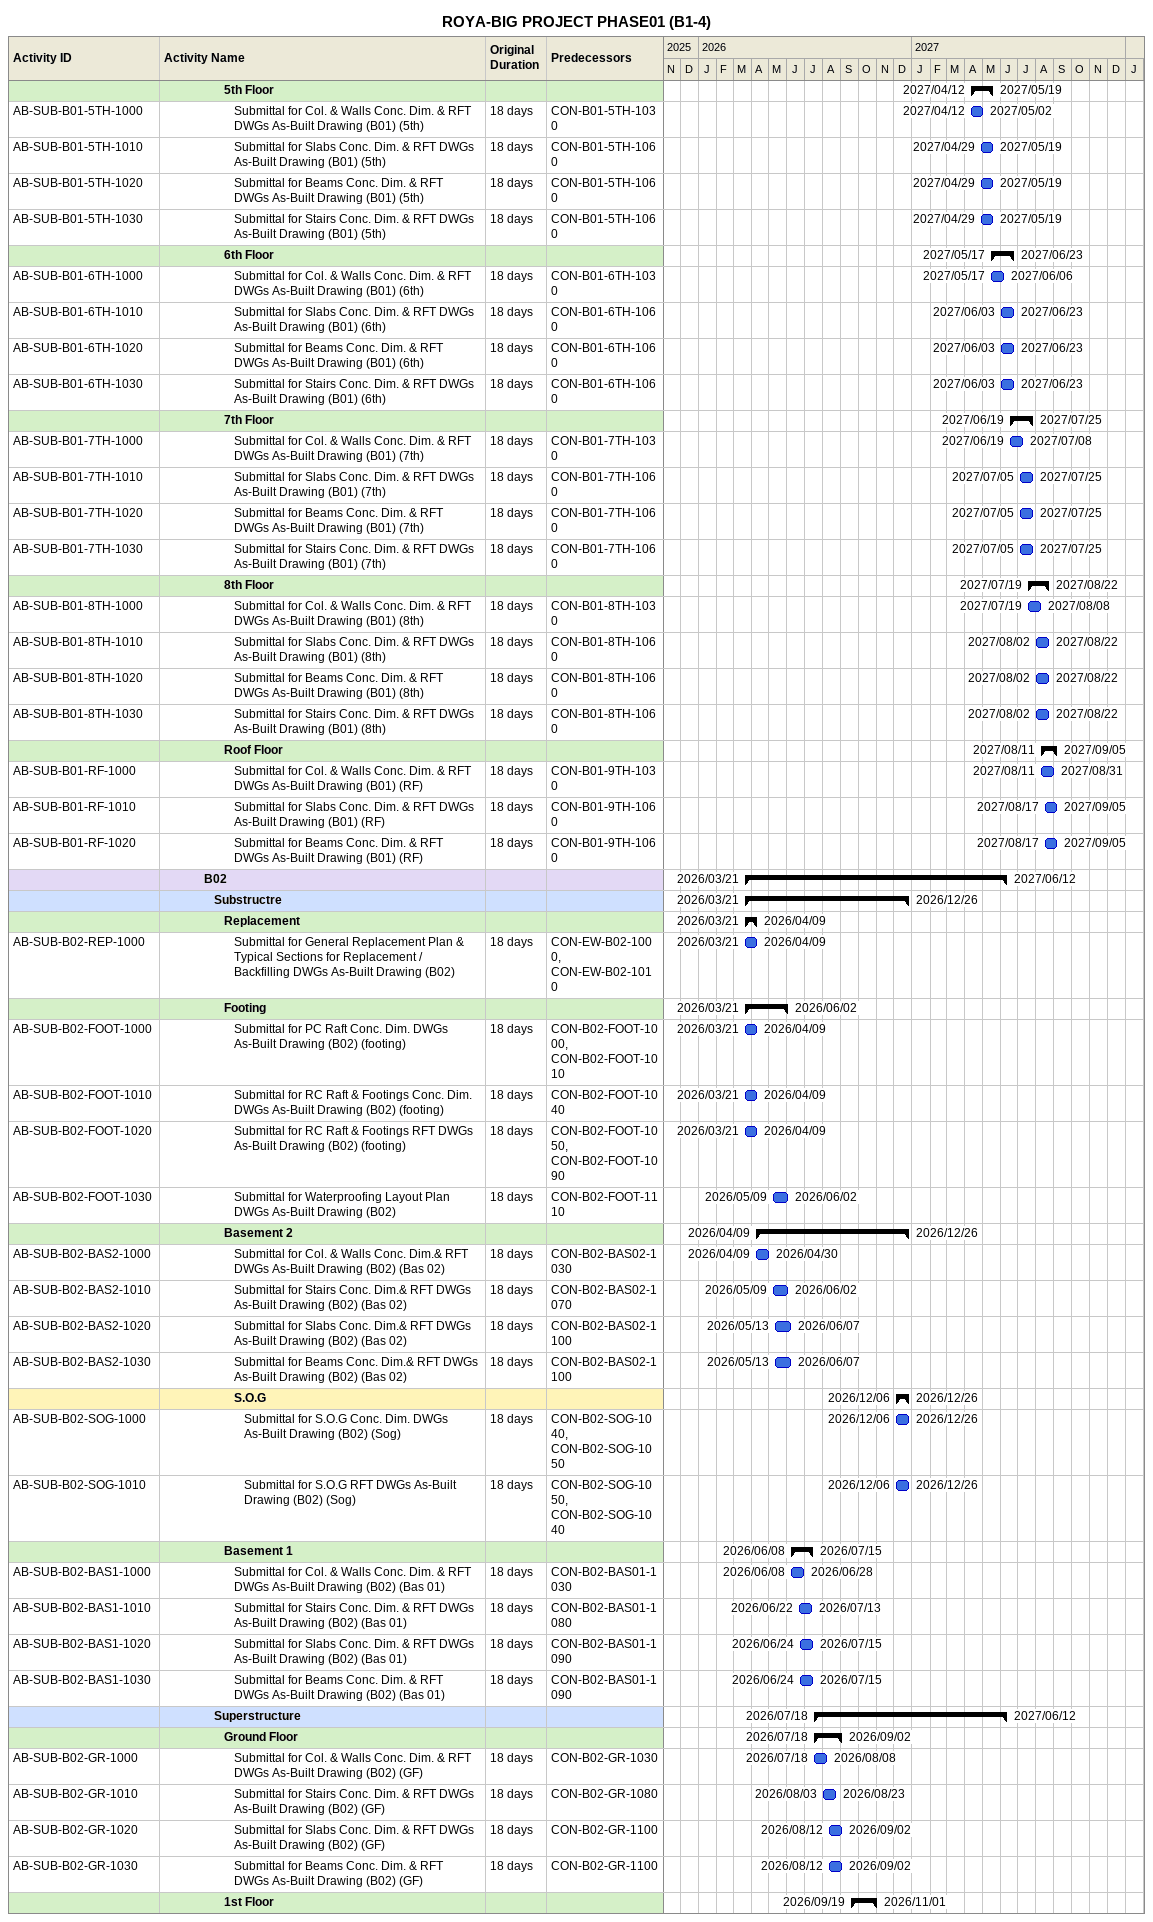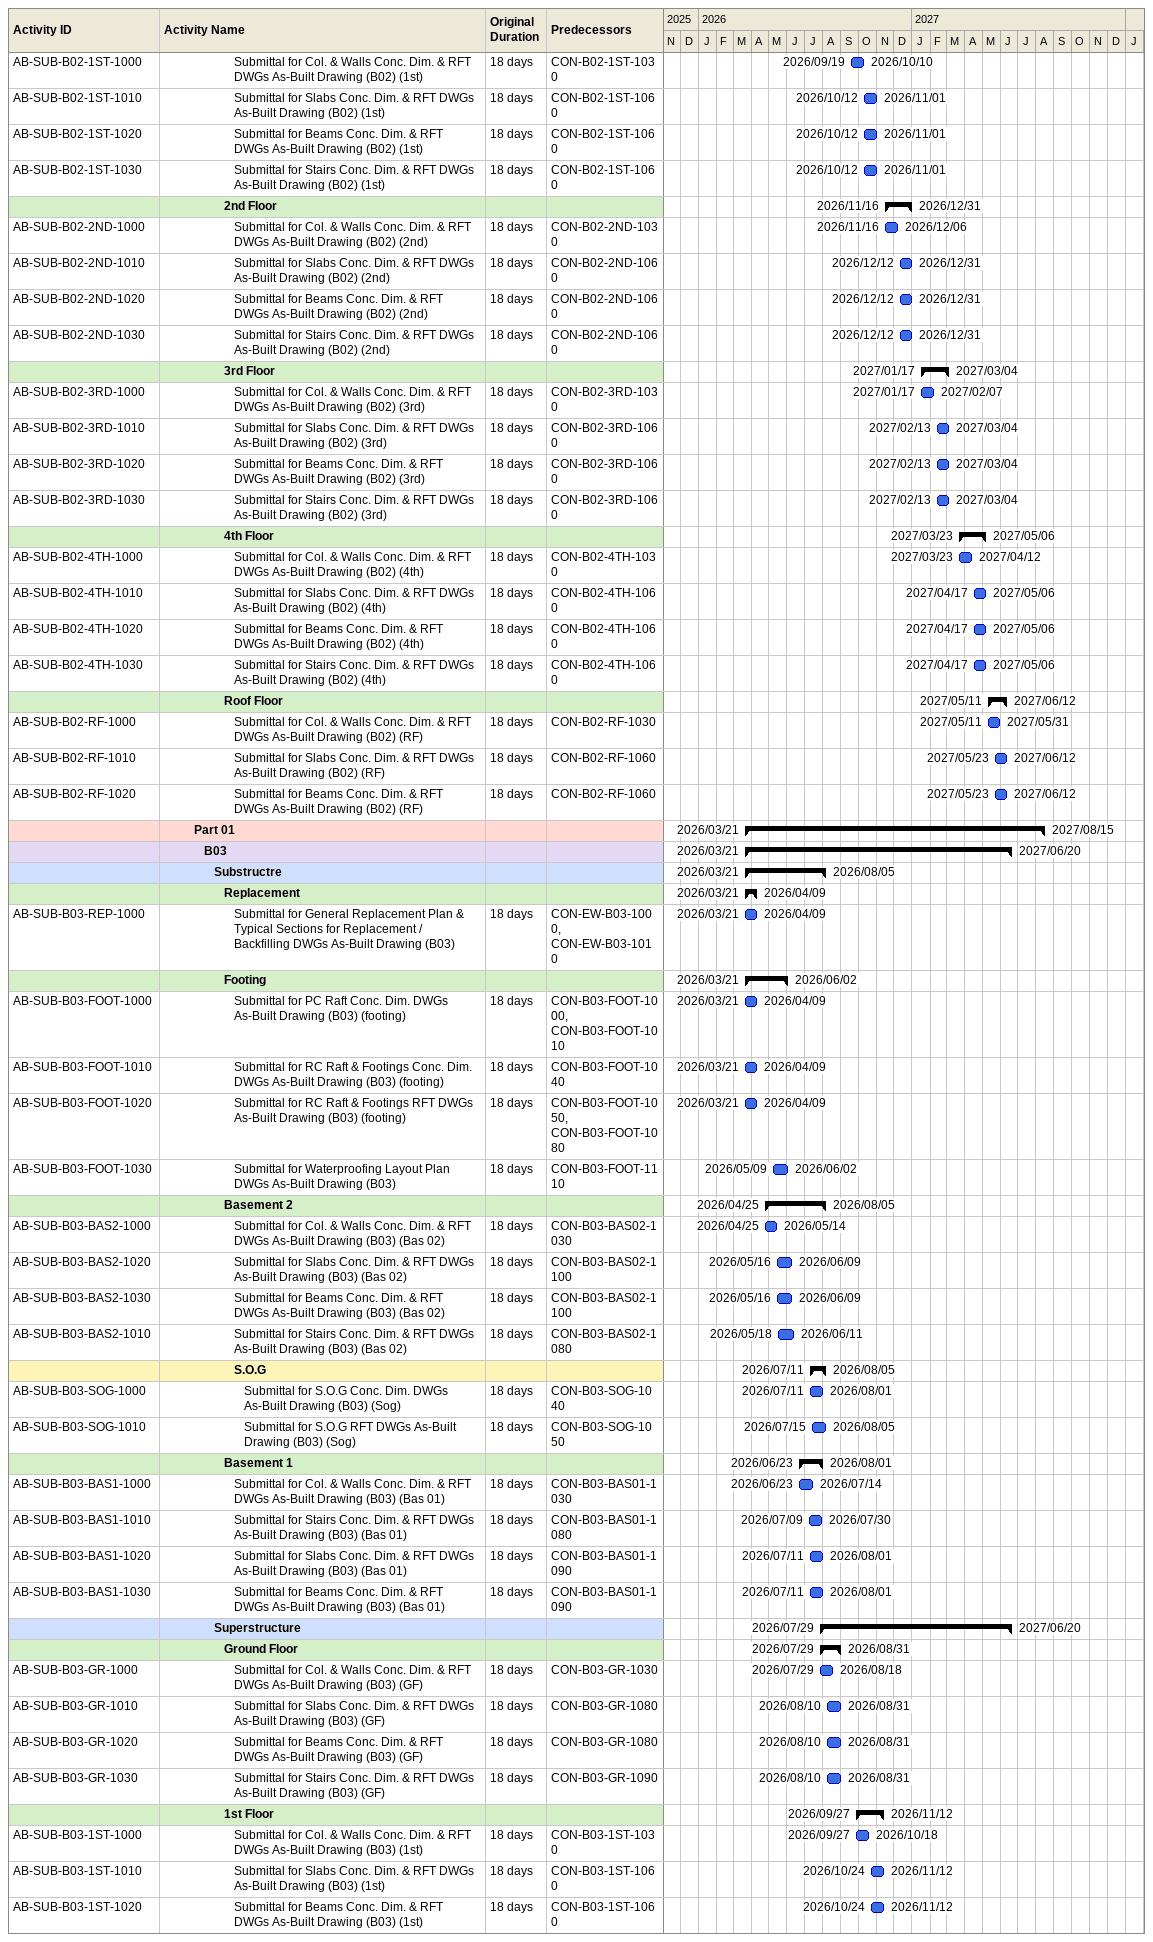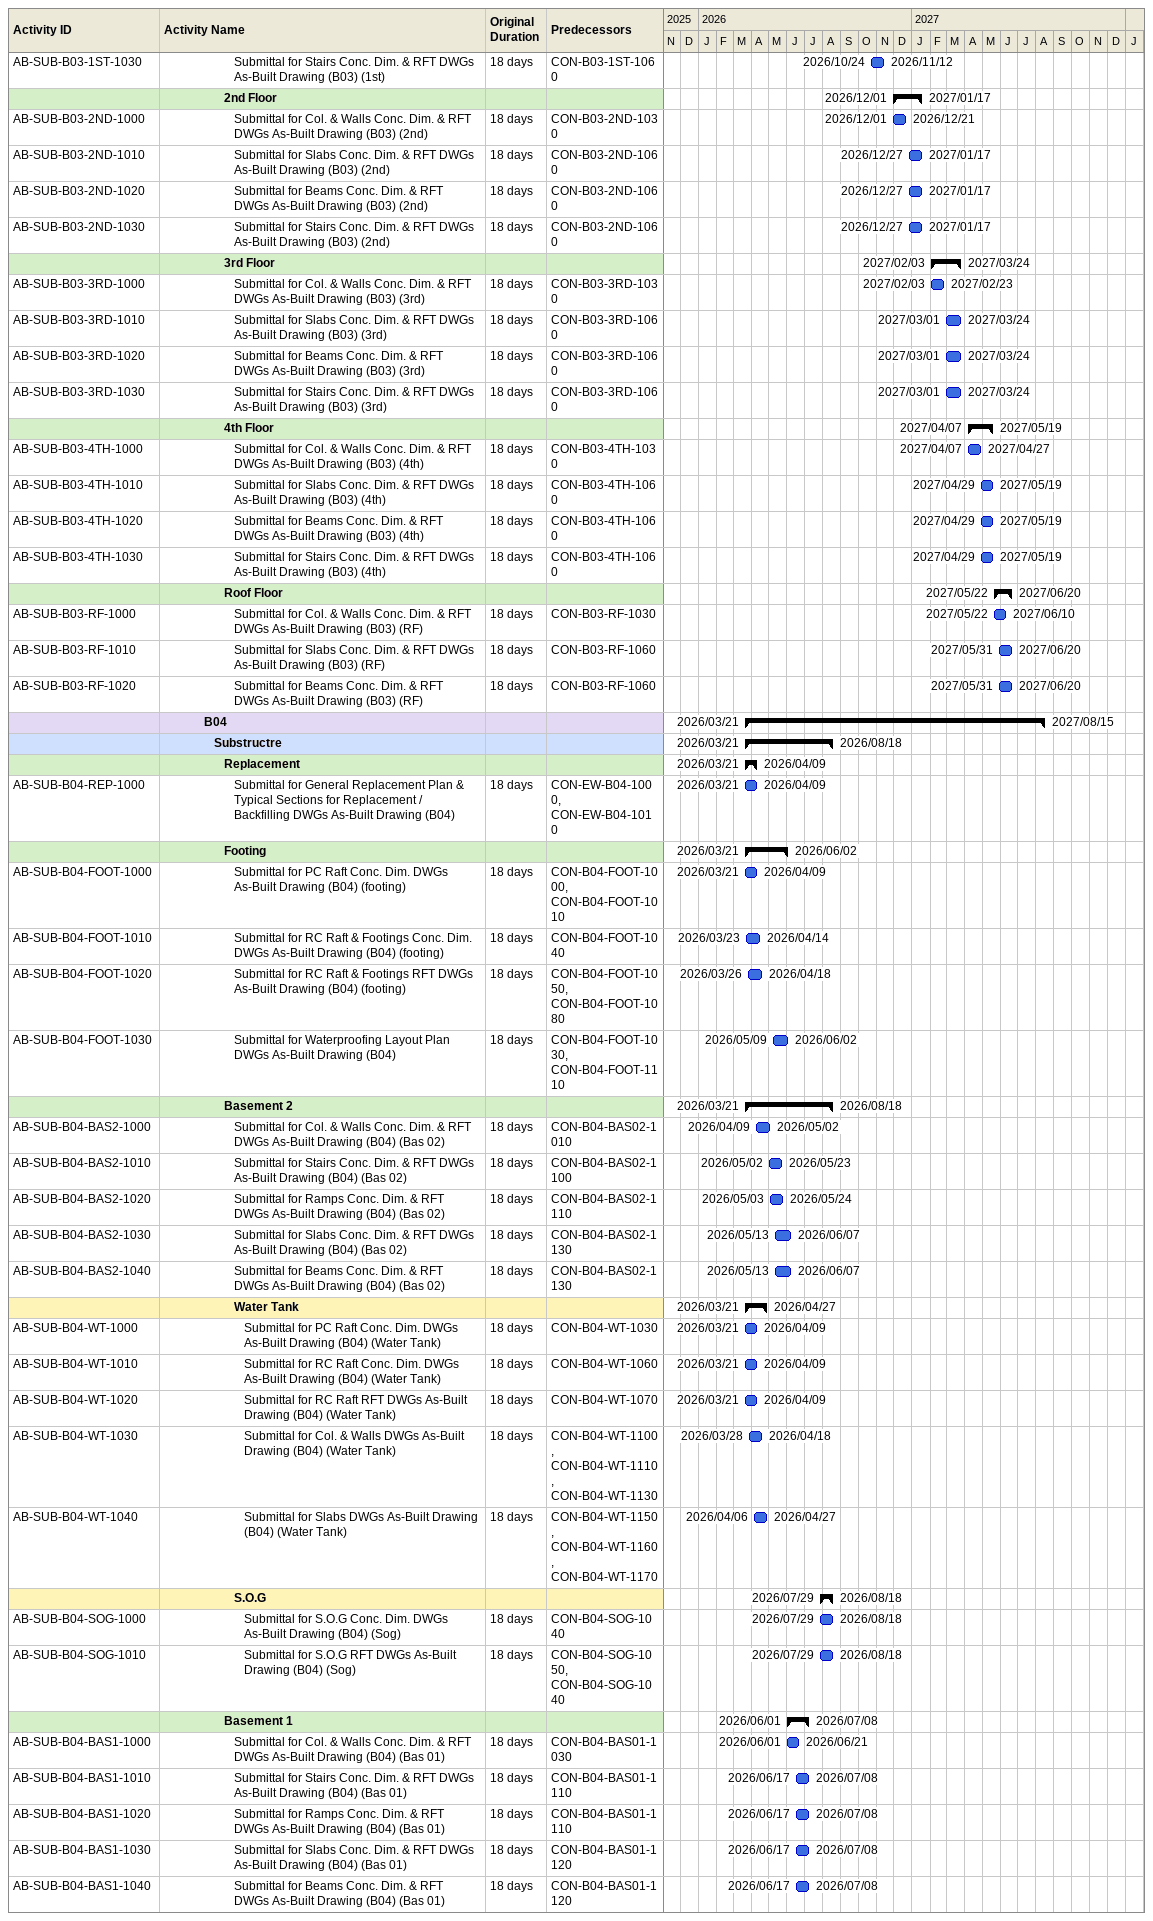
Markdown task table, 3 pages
ROYA-BIG PROJECT PHASE01 (B1-4)

| ID | Level | Task | Original duration | Start | Finish | Predecessors |
|---|---|---|---|---|---|---|
|  | 7 | **5th Floor** |  | 2027-04-12 | 2027-05-19 |  |
| AB-SUB-B01-5TH-1000 | 8 | Submittal for Col. & Walls Conc. Dim. & RFT DWGs As-Built Drawing (B01) (5th) | 18d | 2027-04-12 | 2027-05-02 | CON-B01-5TH-1030 |
| AB-SUB-B01-5TH-1010 | 8 | Submittal for Slabs Conc. Dim. & RFT DWGs As-Built Drawing (B01) (5th) | 18d | 2027-04-29 | 2027-05-19 | CON-B01-5TH-1060 |
| AB-SUB-B01-5TH-1020 | 8 | Submittal for Beams Conc. Dim. & RFT DWGs As-Built Drawing (B01) (5th) | 18d | 2027-04-29 | 2027-05-19 | CON-B01-5TH-1060 |
| AB-SUB-B01-5TH-1030 | 8 | Submittal for Stairs Conc. Dim. & RFT DWGs As-Built Drawing (B01) (5th) | 18d | 2027-04-29 | 2027-05-19 | CON-B01-5TH-1060 |
|  | 7 | **6th Floor** |  | 2027-05-17 | 2027-06-23 |  |
| AB-SUB-B01-6TH-1000 | 8 | Submittal for Col. & Walls Conc. Dim. & RFT DWGs As-Built Drawing (B01) (6th) | 18d | 2027-05-17 | 2027-06-06 | CON-B01-6TH-1030 |
| AB-SUB-B01-6TH-1010 | 8 | Submittal for Slabs Conc. Dim. & RFT DWGs As-Built Drawing (B01) (6th) | 18d | 2027-06-03 | 2027-06-23 | CON-B01-6TH-1060 |
| AB-SUB-B01-6TH-1020 | 8 | Submittal for Beams Conc. Dim. & RFT DWGs As-Built Drawing (B01) (6th) | 18d | 2027-06-03 | 2027-06-23 | CON-B01-6TH-1060 |
| AB-SUB-B01-6TH-1030 | 8 | Submittal for Stairs Conc. Dim. & RFT DWGs As-Built Drawing (B01) (6th) | 18d | 2027-06-03 | 2027-06-23 | CON-B01-6TH-1060 |
|  | 7 | **7th Floor** |  | 2027-06-19 | 2027-07-25 |  |
| AB-SUB-B01-7TH-1000 | 8 | Submittal for Col. & Walls Conc. Dim. & RFT DWGs As-Built Drawing (B01) (7th) | 18d | 2027-06-19 | 2027-07-08 | CON-B01-7TH-1030 |
| AB-SUB-B01-7TH-1010 | 8 | Submittal for Slabs Conc. Dim. & RFT DWGs As-Built Drawing (B01) (7th) | 18d | 2027-07-05 | 2027-07-25 | CON-B01-7TH-1060 |
| AB-SUB-B01-7TH-1020 | 8 | Submittal for Beams Conc. Dim. & RFT DWGs As-Built Drawing (B01) (7th) | 18d | 2027-07-05 | 2027-07-25 | CON-B01-7TH-1060 |
| AB-SUB-B01-7TH-1030 | 8 | Submittal for Stairs Conc. Dim. & RFT DWGs As-Built Drawing (B01) (7th) | 18d | 2027-07-05 | 2027-07-25 | CON-B01-7TH-1060 |
|  | 7 | **8th Floor** |  | 2027-07-19 | 2027-08-22 |  |
| AB-SUB-B01-8TH-1000 | 8 | Submittal for Col. & Walls Conc. Dim. & RFT DWGs As-Built Drawing (B01) (8th) | 18d | 2027-07-19 | 2027-08-08 | CON-B01-8TH-1030 |
| AB-SUB-B01-8TH-1010 | 8 | Submittal for Slabs Conc. Dim. & RFT DWGs As-Built Drawing (B01) (8th) | 18d | 2027-08-02 | 2027-08-22 | CON-B01-8TH-1060 |
| AB-SUB-B01-8TH-1020 | 8 | Submittal for Beams Conc. Dim. & RFT DWGs As-Built Drawing (B01) (8th) | 18d | 2027-08-02 | 2027-08-22 | CON-B01-8TH-1060 |
| AB-SUB-B01-8TH-1030 | 8 | Submittal for Stairs Conc. Dim. & RFT DWGs As-Built Drawing (B01) (8th) | 18d | 2027-08-02 | 2027-08-22 | CON-B01-8TH-1060 |
|  | 7 | **Roof Floor** |  | 2027-08-11 | 2027-09-05 |  |
| AB-SUB-B01-RF-1000 | 8 | Submittal for Col. & Walls Conc. Dim. & RFT DWGs As-Built Drawing (B01) (RF) | 18d | 2027-08-11 | 2027-08-31 | CON-B01-9TH-1030 |
| AB-SUB-B01-RF-1010 | 8 | Submittal for Slabs Conc. Dim. & RFT DWGs As-Built Drawing (B01) (RF) | 18d | 2027-08-17 | 2027-09-05 | CON-B01-9TH-1060 |
| AB-SUB-B01-RF-1020 | 8 | Submittal for Beams Conc. Dim. & RFT DWGs As-Built Drawing (B01) (RF) | 18d | 2027-08-17 | 2027-09-05 | CON-B01-9TH-1060 |
|  | 5 | **B02** |  | 2026-03-21 | 2027-06-12 |  |
|  | 6 | **Substructre** |  | 2026-03-21 | 2026-12-26 |  |
|  | 7 | **Replacement** |  | 2026-03-21 | 2026-04-09 |  |
| AB-SUB-B02-REP-1000 | 8 | Submittal for General Replacement Plan & Typical Sections for Replacement / Backfilling DWGs As-Built Drawing (B02) | 18d | 2026-03-21 | 2026-04-09 | CON-EW-B02-1000, CON-EW-B02-1010 |
|  | 7 | **Footing** |  | 2026-03-21 | 2026-06-02 |  |
| AB-SUB-B02-FOOT-1000 | 8 | Submittal for PC Raft Conc. Dim. DWGs As-Built Drawing (B02) (footing) | 18d | 2026-03-21 | 2026-04-09 | CON-B02-FOOT-1000, CON-B02-FOOT-1010 |
| AB-SUB-B02-FOOT-1010 | 8 | Submittal for RC Raft & Footings Conc. Dim. DWGs As-Built Drawing (B02) (footing) | 18d | 2026-03-21 | 2026-04-09 | CON-B02-FOOT-1040 |
| AB-SUB-B02-FOOT-1020 | 8 | Submittal for RC Raft & Footings RFT DWGs As-Built Drawing (B02) (footing) | 18d | 2026-03-21 | 2026-04-09 | CON-B02-FOOT-1050, CON-B02-FOOT-1090 |
| AB-SUB-B02-FOOT-1030 | 8 | Submittal for Waterproofing Layout Plan DWGs As-Built Drawing (B02) | 18d | 2026-05-09 | 2026-06-02 | CON-B02-FOOT-1110 |
|  | 7 | **Basement 2** |  | 2026-04-09 | 2026-12-26 |  |
| AB-SUB-B02-BAS2-1000 | 8 | Submittal for Col. & Walls Conc. Dim.& RFT DWGs As-Built Drawing (B02) (Bas 02) | 18d | 2026-04-09 | 2026-04-30 | CON-B02-BAS02-1030 |
| AB-SUB-B02-BAS2-1010 | 8 | Submittal for Stairs Conc. Dim.& RFT DWGs As-Built Drawing (B02) (Bas 02) | 18d | 2026-05-09 | 2026-06-02 | CON-B02-BAS02-1070 |
| AB-SUB-B02-BAS2-1020 | 8 | Submittal for Slabs Conc. Dim.& RFT DWGs As-Built Drawing (B02) (Bas 02) | 18d | 2026-05-13 | 2026-06-07 | CON-B02-BAS02-1100 |
| AB-SUB-B02-BAS2-1030 | 8 | Submittal for Beams Conc. Dim.& RFT DWGs As-Built Drawing (B02) (Bas 02) | 18d | 2026-05-13 | 2026-06-07 | CON-B02-BAS02-1100 |
|  | 8 | **S.O.G** |  | 2026-12-06 | 2026-12-26 |  |
| AB-SUB-B02-SOG-1000 | 9 | Submittal for S.O.G Conc. Dim. DWGs As-Built Drawing (B02) (Sog) | 18d | 2026-12-06 | 2026-12-26 | CON-B02-SOG-1040, CON-B02-SOG-1050 |
| AB-SUB-B02-SOG-1010 | 9 | Submittal for S.O.G RFT DWGs As-Built Drawing (B02) (Sog) | 18d | 2026-12-06 | 2026-12-26 | CON-B02-SOG-1050, CON-B02-SOG-1040 |
|  | 7 | **Basement 1** |  | 2026-06-08 | 2026-07-15 |  |
| AB-SUB-B02-BAS1-1000 | 8 | Submittal for Col. & Walls Conc. Dim. & RFT DWGs As-Built Drawing (B02) (Bas 01) | 18d | 2026-06-08 | 2026-06-28 | CON-B02-BAS01-1030 |
| AB-SUB-B02-BAS1-1010 | 8 | Submittal for Stairs Conc. Dim. & RFT DWGs As-Built Drawing (B02) (Bas 01) | 18d | 2026-06-22 | 2026-07-13 | CON-B02-BAS01-1080 |
| AB-SUB-B02-BAS1-1020 | 8 | Submittal for Slabs Conc. Dim. & RFT DWGs As-Built Drawing (B02) (Bas 01) | 18d | 2026-06-24 | 2026-07-15 | CON-B02-BAS01-1090 |
| AB-SUB-B02-BAS1-1030 | 8 | Submittal for Beams Conc. Dim. & RFT DWGs As-Built Drawing (B02) (Bas 01) | 18d | 2026-06-24 | 2026-07-15 | CON-B02-BAS01-1090 |
|  | 6 | **Superstructure** |  | 2026-07-18 | 2027-06-12 |  |
|  | 7 | **Ground Floor** |  | 2026-07-18 | 2026-09-02 |  |
| AB-SUB-B02-GR-1000 | 8 | Submittal for Col. & Walls Conc. Dim. & RFT DWGs As-Built Drawing (B02) (GF) | 18d | 2026-07-18 | 2026-08-08 | CON-B02-GR-1030 |
| AB-SUB-B02-GR-1010 | 8 | Submittal for Stairs Conc. Dim. & RFT DWGs As-Built Drawing (B02) (GF) | 18d | 2026-08-03 | 2026-08-23 | CON-B02-GR-1080 |
| AB-SUB-B02-GR-1020 | 8 | Submittal for Slabs Conc. Dim. & RFT DWGs As-Built Drawing (B02) (GF) | 18d | 2026-08-12 | 2026-09-02 | CON-B02-GR-1100 |
| AB-SUB-B02-GR-1030 | 8 | Submittal for Beams Conc. Dim. & RFT DWGs As-Built Drawing (B02) (GF) | 18d | 2026-08-12 | 2026-09-02 | CON-B02-GR-1100 |
|  | 7 | **1st Floor** |  | 2026-09-19 | 2026-11-01 |  |
| AB-SUB-B02-1ST-1000 | 8 | Submittal for Col. & Walls Conc. Dim. & RFT DWGs As-Built Drawing (B02) (1st) | 18d | 2026-09-19 | 2026-10-10 | CON-B02-1ST-1030 |
| AB-SUB-B02-1ST-1010 | 8 | Submittal for Slabs Conc. Dim. & RFT DWGs As-Built Drawing (B02) (1st) | 18d | 2026-10-12 | 2026-11-01 | CON-B02-1ST-1060 |
| AB-SUB-B02-1ST-1020 | 8 | Submittal for Beams Conc. Dim. & RFT DWGs As-Built Drawing (B02) (1st) | 18d | 2026-10-12 | 2026-11-01 | CON-B02-1ST-1060 |
| AB-SUB-B02-1ST-1030 | 8 | Submittal for Stairs Conc. Dim. & RFT DWGs As-Built Drawing (B02) (1st) | 18d | 2026-10-12 | 2026-11-01 | CON-B02-1ST-1060 |
|  | 7 | **2nd Floor** |  | 2026-11-16 | 2026-12-31 |  |
| AB-SUB-B02-2ND-1000 | 8 | Submittal for Col. & Walls Conc. Dim. & RFT DWGs As-Built Drawing (B02) (2nd) | 18d | 2026-11-16 | 2026-12-06 | CON-B02-2ND-1030 |
| AB-SUB-B02-2ND-1010 | 8 | Submittal for Slabs Conc. Dim. & RFT DWGs As-Built Drawing (B02) (2nd) | 18d | 2026-12-12 | 2026-12-31 | CON-B02-2ND-1060 |
| AB-SUB-B02-2ND-1020 | 8 | Submittal for Beams Conc. Dim. & RFT DWGs As-Built Drawing (B02) (2nd) | 18d | 2026-12-12 | 2026-12-31 | CON-B02-2ND-1060 |
| AB-SUB-B02-2ND-1030 | 8 | Submittal for Stairs Conc. Dim. & RFT DWGs As-Built Drawing (B02) (2nd) | 18d | 2026-12-12 | 2026-12-31 | CON-B02-2ND-1060 |
|  | 7 | **3rd Floor** |  | 2027-01-17 | 2027-03-04 |  |
| AB-SUB-B02-3RD-1000 | 8 | Submittal for Col. & Walls Conc. Dim. & RFT DWGs As-Built Drawing (B02) (3rd) | 18d | 2027-01-17 | 2027-02-07 | CON-B02-3RD-1030 |
| AB-SUB-B02-3RD-1010 | 8 | Submittal for Slabs Conc. Dim. & RFT DWGs As-Built Drawing (B02) (3rd) | 18d | 2027-02-13 | 2027-03-04 | CON-B02-3RD-1060 |
| AB-SUB-B02-3RD-1020 | 8 | Submittal for Beams Conc. Dim. & RFT DWGs As-Built Drawing (B02) (3rd) | 18d | 2027-02-13 | 2027-03-04 | CON-B02-3RD-1060 |
| AB-SUB-B02-3RD-1030 | 8 | Submittal for Stairs Conc. Dim. & RFT DWGs As-Built Drawing (B02) (3rd) | 18d | 2027-02-13 | 2027-03-04 | CON-B02-3RD-1060 |
|  | 7 | **4th Floor** |  | 2027-03-23 | 2027-05-06 |  |
| AB-SUB-B02-4TH-1000 | 8 | Submittal for Col. & Walls Conc. Dim. & RFT DWGs As-Built Drawing (B02) (4th) | 18d | 2027-03-23 | 2027-04-12 | CON-B02-4TH-1030 |
| AB-SUB-B02-4TH-1010 | 8 | Submittal for Slabs Conc. Dim. & RFT DWGs As-Built Drawing (B02) (4th) | 18d | 2027-04-17 | 2027-05-06 | CON-B02-4TH-1060 |
| AB-SUB-B02-4TH-1020 | 8 | Submittal for Beams Conc. Dim. & RFT DWGs As-Built Drawing (B02) (4th) | 18d | 2027-04-17 | 2027-05-06 | CON-B02-4TH-1060 |
| AB-SUB-B02-4TH-1030 | 8 | Submittal for Stairs Conc. Dim. & RFT DWGs As-Built Drawing (B02) (4th) | 18d | 2027-04-17 | 2027-05-06 | CON-B02-4TH-1060 |
|  | 7 | **Roof Floor** |  | 2027-05-11 | 2027-06-12 |  |
| AB-SUB-B02-RF-1000 | 8 | Submittal for Col. & Walls Conc. Dim. & RFT DWGs As-Built Drawing (B02) (RF) | 18d | 2027-05-11 | 2027-05-31 | CON-B02-RF-1030 |
| AB-SUB-B02-RF-1010 | 8 | Submittal for Slabs Conc. Dim. & RFT DWGs As-Built Drawing (B02) (RF) | 18d | 2027-05-23 | 2027-06-12 | CON-B02-RF-1060 |
| AB-SUB-B02-RF-1020 | 8 | Submittal for Beams Conc. Dim. & RFT DWGs As-Built Drawing (B02) (RF) | 18d | 2027-05-23 | 2027-06-12 | CON-B02-RF-1060 |
|  | 4 | **Part 01** |  | 2026-03-21 | 2027-08-15 |  |
|  | 5 | **B03** |  | 2026-03-21 | 2027-06-20 |  |
|  | 6 | **Substructre** |  | 2026-03-21 | 2026-08-05 |  |
|  | 7 | **Replacement** |  | 2026-03-21 | 2026-04-09 |  |
| AB-SUB-B03-REP-1000 | 8 | Submittal for General Replacement Plan & Typical Sections for Replacement / Backfilling DWGs As-Built Drawing (B03) | 18d | 2026-03-21 | 2026-04-09 | CON-EW-B03-1000, CON-EW-B03-1010 |
|  | 7 | **Footing** |  | 2026-03-21 | 2026-06-02 |  |
| AB-SUB-B03-FOOT-1000 | 8 | Submittal for PC Raft Conc. Dim. DWGs As-Built Drawing (B03) (footing) | 18d | 2026-03-21 | 2026-04-09 | CON-B03-FOOT-1000, CON-B03-FOOT-1010 |
| AB-SUB-B03-FOOT-1010 | 8 | Submittal for RC Raft & Footings Conc. Dim. DWGs As-Built Drawing (B03) (footing) | 18d | 2026-03-21 | 2026-04-09 | CON-B03-FOOT-1040 |
| AB-SUB-B03-FOOT-1020 | 8 | Submittal for RC Raft & Footings RFT DWGs As-Built Drawing (B03) (footing) | 18d | 2026-03-21 | 2026-04-09 | CON-B03-FOOT-1050, CON-B03-FOOT-1080 |
| AB-SUB-B03-FOOT-1030 | 8 | Submittal for Waterproofing Layout Plan DWGs As-Built Drawing (B03) | 18d | 2026-05-09 | 2026-06-02 | CON-B03-FOOT-1110 |
|  | 7 | **Basement 2** |  | 2026-04-25 | 2026-08-05 |  |
| AB-SUB-B03-BAS2-1000 | 8 | Submittal for Col. & Walls Conc. Dim. & RFT DWGs As-Built Drawing (B03) (Bas 02) | 18d | 2026-04-25 | 2026-05-14 | CON-B03-BAS02-1030 |
| AB-SUB-B03-BAS2-1020 | 8 | Submittal for Slabs Conc. Dim. & RFT DWGs As-Built Drawing (B03) (Bas 02) | 18d | 2026-05-16 | 2026-06-09 | CON-B03-BAS02-1100 |
| AB-SUB-B03-BAS2-1030 | 8 | Submittal for Beams Conc. Dim. & RFT DWGs As-Built Drawing (B03) (Bas 02) | 18d | 2026-05-16 | 2026-06-09 | CON-B03-BAS02-1100 |
| AB-SUB-B03-BAS2-1010 | 8 | Submittal for Stairs Conc. Dim. & RFT DWGs As-Built Drawing (B03) (Bas 02) | 18d | 2026-05-18 | 2026-06-11 | CON-B03-BAS02-1080 |
|  | 8 | **S.O.G** |  | 2026-07-11 | 2026-08-05 |  |
| AB-SUB-B03-SOG-1000 | 9 | Submittal for S.O.G Conc. Dim. DWGs As-Built Drawing (B03) (Sog) | 18d | 2026-07-11 | 2026-08-01 | CON-B03-SOG-1040 |
| AB-SUB-B03-SOG-1010 | 9 | Submittal for S.O.G RFT DWGs As-Built Drawing (B03) (Sog) | 18d | 2026-07-15 | 2026-08-05 | CON-B03-SOG-1050 |
|  | 7 | **Basement 1** |  | 2026-06-23 | 2026-08-01 |  |
| AB-SUB-B03-BAS1-1000 | 8 | Submittal for Col. & Walls Conc. Dim. & RFT DWGs As-Built Drawing (B03) (Bas 01) | 18d | 2026-06-23 | 2026-07-14 | CON-B03-BAS01-1030 |
| AB-SUB-B03-BAS1-1010 | 8 | Submittal for Stairs Conc. Dim. & RFT DWGs As-Built Drawing (B03) (Bas 01) | 18d | 2026-07-09 | 2026-07-30 | CON-B03-BAS01-1080 |
| AB-SUB-B03-BAS1-1020 | 8 | Submittal for Slabs Conc. Dim. & RFT DWGs As-Built Drawing (B03) (Bas 01) | 18d | 2026-07-11 | 2026-08-01 | CON-B03-BAS01-1090 |
| AB-SUB-B03-BAS1-1030 | 8 | Submittal for Beams Conc. Dim. & RFT DWGs As-Built Drawing (B03) (Bas 01) | 18d | 2026-07-11 | 2026-08-01 | CON-B03-BAS01-1090 |
|  | 6 | **Superstructure** |  | 2026-07-29 | 2027-06-20 |  |
|  | 7 | **Ground Floor** |  | 2026-07-29 | 2026-08-31 |  |
| AB-SUB-B03-GR-1000 | 8 | Submittal for Col. & Walls Conc. Dim. & RFT DWGs As-Built Drawing (B03) (GF) | 18d | 2026-07-29 | 2026-08-18 | CON-B03-GR-1030 |
| AB-SUB-B03-GR-1010 | 8 | Submittal for Slabs Conc. Dim. & RFT DWGs As-Built Drawing (B03) (GF) | 18d | 2026-08-10 | 2026-08-31 | CON-B03-GR-1080 |
| AB-SUB-B03-GR-1020 | 8 | Submittal for Beams Conc. Dim. & RFT DWGs As-Built Drawing (B03) (GF) | 18d | 2026-08-10 | 2026-08-31 | CON-B03-GR-1080 |
| AB-SUB-B03-GR-1030 | 8 | Submittal for Stairs Conc. Dim. & RFT DWGs As-Built Drawing (B03) (GF) | 18d | 2026-08-10 | 2026-08-31 | CON-B03-GR-1090 |
|  | 7 | **1st Floor** |  | 2026-09-27 | 2026-11-12 |  |
| AB-SUB-B03-1ST-1000 | 8 | Submittal for Col. & Walls Conc. Dim. & RFT DWGs As-Built Drawing (B03) (1st) | 18d | 2026-09-27 | 2026-10-18 | CON-B03-1ST-1030 |
| AB-SUB-B03-1ST-1010 | 8 | Submittal for Slabs Conc. Dim. & RFT DWGs As-Built Drawing (B03) (1st) | 18d | 2026-10-24 | 2026-11-12 | CON-B03-1ST-1060 |
| AB-SUB-B03-1ST-1020 | 8 | Submittal for Beams Conc. Dim. & RFT DWGs As-Built Drawing (B03) (1st) | 18d | 2026-10-24 | 2026-11-12 | CON-B03-1ST-1060 |
| AB-SUB-B03-1ST-1030 | 8 | Submittal for Stairs Conc. Dim. & RFT DWGs As-Built Drawing (B03) (1st) | 18d | 2026-10-24 | 2026-11-12 | CON-B03-1ST-1060 |
|  | 7 | **2nd Floor** |  | 2026-12-01 | 2027-01-17 |  |
| AB-SUB-B03-2ND-1000 | 8 | Submittal for Col. & Walls Conc. Dim. & RFT DWGs As-Built Drawing (B03) (2nd) | 18d | 2026-12-01 | 2026-12-21 | CON-B03-2ND-1030 |
| AB-SUB-B03-2ND-1010 | 8 | Submittal for Slabs Conc. Dim. & RFT DWGs As-Built Drawing (B03) (2nd) | 18d | 2026-12-27 | 2027-01-17 | CON-B03-2ND-1060 |
| AB-SUB-B03-2ND-1020 | 8 | Submittal for Beams Conc. Dim. & RFT DWGs As-Built Drawing (B03) (2nd) | 18d | 2026-12-27 | 2027-01-17 | CON-B03-2ND-1060 |
| AB-SUB-B03-2ND-1030 | 8 | Submittal for Stairs Conc. Dim. & RFT DWGs As-Built Drawing (B03) (2nd) | 18d | 2026-12-27 | 2027-01-17 | CON-B03-2ND-1060 |
|  | 7 | **3rd Floor** |  | 2027-02-03 | 2027-03-24 |  |
| AB-SUB-B03-3RD-1000 | 8 | Submittal for Col. & Walls Conc. Dim. & RFT DWGs As-Built Drawing (B03) (3rd) | 18d | 2027-02-03 | 2027-02-23 | CON-B03-3RD-1030 |
| AB-SUB-B03-3RD-1010 | 8 | Submittal for Slabs Conc. Dim. & RFT DWGs As-Built Drawing (B03) (3rd) | 18d | 2027-03-01 | 2027-03-24 | CON-B03-3RD-1060 |
| AB-SUB-B03-3RD-1020 | 8 | Submittal for Beams Conc. Dim. & RFT DWGs As-Built Drawing (B03) (3rd) | 18d | 2027-03-01 | 2027-03-24 | CON-B03-3RD-1060 |
| AB-SUB-B03-3RD-1030 | 8 | Submittal for Stairs Conc. Dim. & RFT DWGs As-Built Drawing (B03) (3rd) | 18d | 2027-03-01 | 2027-03-24 | CON-B03-3RD-1060 |
|  | 7 | **4th Floor** |  | 2027-04-07 | 2027-05-19 |  |
| AB-SUB-B03-4TH-1000 | 8 | Submittal for Col. & Walls Conc. Dim. & RFT DWGs As-Built Drawing (B03) (4th) | 18d | 2027-04-07 | 2027-04-27 | CON-B03-4TH-1030 |
| AB-SUB-B03-4TH-1010 | 8 | Submittal for Slabs Conc. Dim. & RFT DWGs As-Built Drawing (B03) (4th) | 18d | 2027-04-29 | 2027-05-19 | CON-B03-4TH-1060 |
| AB-SUB-B03-4TH-1020 | 8 | Submittal for Beams Conc. Dim. & RFT DWGs As-Built Drawing (B03) (4th) | 18d | 2027-04-29 | 2027-05-19 | CON-B03-4TH-1060 |
| AB-SUB-B03-4TH-1030 | 8 | Submittal for Stairs Conc. Dim. & RFT DWGs As-Built Drawing (B03) (4th) | 18d | 2027-04-29 | 2027-05-19 | CON-B03-4TH-1060 |
|  | 7 | **Roof Floor** |  | 2027-05-22 | 2027-06-20 |  |
| AB-SUB-B03-RF-1000 | 8 | Submittal for Col. & Walls Conc. Dim. & RFT DWGs As-Built Drawing (B03) (RF) | 18d | 2027-05-22 | 2027-06-10 | CON-B03-RF-1030 |
| AB-SUB-B03-RF-1010 | 8 | Submittal for Slabs Conc. Dim. & RFT DWGs As-Built Drawing (B03) (RF) | 18d | 2027-05-31 | 2027-06-20 | CON-B03-RF-1060 |
| AB-SUB-B03-RF-1020 | 8 | Submittal for Beams Conc. Dim. & RFT DWGs As-Built Drawing (B03) (RF) | 18d | 2027-05-31 | 2027-06-20 | CON-B03-RF-1060 |
|  | 5 | **B04** |  | 2026-03-21 | 2027-08-15 |  |
|  | 6 | **Substructre** |  | 2026-03-21 | 2026-08-18 |  |
|  | 7 | **Replacement** |  | 2026-03-21 | 2026-04-09 |  |
| AB-SUB-B04-REP-1000 | 8 | Submittal for General Replacement Plan & Typical Sections for Replacement / Backfilling DWGs As-Built Drawing (B04) | 18d | 2026-03-21 | 2026-04-09 | CON-EW-B04-1000, CON-EW-B04-1010 |
|  | 7 | **Footing** |  | 2026-03-21 | 2026-06-02 |  |
| AB-SUB-B04-FOOT-1000 | 8 | Submittal for PC Raft Conc. Dim. DWGs As-Built Drawing (B04) (footing) | 18d | 2026-03-21 | 2026-04-09 | CON-B04-FOOT-1000, CON-B04-FOOT-1010 |
| AB-SUB-B04-FOOT-1010 | 8 | Submittal for RC Raft & Footings Conc. Dim. DWGs As-Built Drawing (B04) (footing) | 18d | 2026-03-23 | 2026-04-14 | CON-B04-FOOT-1040 |
| AB-SUB-B04-FOOT-1020 | 8 | Submittal for RC Raft & Footings RFT DWGs As-Built Drawing (B04) (footing) | 18d | 2026-03-26 | 2026-04-18 | CON-B04-FOOT-1050, CON-B04-FOOT-1080 |
| AB-SUB-B04-FOOT-1030 | 8 | Submittal for Waterproofing Layout Plan DWGs As-Built Drawing (B04) | 18d | 2026-05-09 | 2026-06-02 | CON-B04-FOOT-1030, CON-B04-FOOT-1110 |
|  | 7 | **Basement 2** |  | 2026-03-21 | 2026-08-18 |  |
| AB-SUB-B04-BAS2-1000 | 8 | Submittal for Col. & Walls Conc. Dim. & RFT DWGs As-Built Drawing (B04) (Bas 02) | 18d | 2026-04-09 | 2026-05-02 | CON-B04-BAS02-1010 |
| AB-SUB-B04-BAS2-1010 | 8 | Submittal for Stairs Conc. Dim. & RFT DWGs As-Built Drawing (B04) (Bas 02) | 18d | 2026-05-02 | 2026-05-23 | CON-B04-BAS02-1100 |
| AB-SUB-B04-BAS2-1020 | 8 | Submittal for Ramps Conc. Dim. & RFT DWGs As-Built Drawing (B04) (Bas 02) | 18d | 2026-05-03 | 2026-05-24 | CON-B04-BAS02-1110 |
| AB-SUB-B04-BAS2-1030 | 8 | Submittal for Slabs Conc. Dim. & RFT DWGs As-Built Drawing (B04) (Bas 02) | 18d | 2026-05-13 | 2026-06-07 | CON-B04-BAS02-1130 |
| AB-SUB-B04-BAS2-1040 | 8 | Submittal for Beams Conc. Dim. & RFT DWGs As-Built Drawing (B04) (Bas 02) | 18d | 2026-05-13 | 2026-06-07 | CON-B04-BAS02-1130 |
|  | 8 | **Water Tank** |  | 2026-03-21 | 2026-04-27 |  |
| AB-SUB-B04-WT-1000 | 9 | Submittal for PC Raft Conc. Dim. DWGs As-Built Drawing (B04) (Water Tank) | 18d | 2026-03-21 | 2026-04-09 | CON-B04-WT-1030 |
| AB-SUB-B04-WT-1010 | 9 | Submittal for RC Raft Conc. Dim. DWGs As-Built Drawing (B04) (Water Tank) | 18d | 2026-03-21 | 2026-04-09 | CON-B04-WT-1060 |
| AB-SUB-B04-WT-1020 | 9 | Submittal for RC Raft RFT DWGs As-Built Drawing (B04) (Water Tank) | 18d | 2026-03-21 | 2026-04-09 | CON-B04-WT-1070 |
| AB-SUB-B04-WT-1030 | 9 | Submittal for Col. & Walls DWGs As-Built Drawing (B04) (Water Tank) | 18d | 2026-03-28 | 2026-04-18 | CON-B04-WT-1100, CON-B04-WT-1110, CON-B04-WT-1130 |
| AB-SUB-B04-WT-1040 | 9 | Submittal for Slabs DWGs As-Built Drawing (B04) (Water Tank) | 18d | 2026-04-06 | 2026-04-27 | CON-B04-WT-1150, CON-B04-WT-1160, CON-B04-WT-1170 |
|  | 8 | **S.O.G** |  | 2026-07-29 | 2026-08-18 |  |
| AB-SUB-B04-SOG-1000 | 9 | Submittal for S.O.G Conc. Dim. DWGs As-Built Drawing (B04) (Sog) | 18d | 2026-07-29 | 2026-08-18 | CON-B04-SOG-1040 |
| AB-SUB-B04-SOG-1010 | 9 | Submittal for S.O.G RFT DWGs As-Built Drawing (B04) (Sog) | 18d | 2026-07-29 | 2026-08-18 | CON-B04-SOG-1050, CON-B04-SOG-1040 |
|  | 7 | **Basement 1** |  | 2026-06-01 | 2026-07-08 |  |
| AB-SUB-B04-BAS1-1000 | 8 | Submittal for Col. & Walls Conc. Dim. & RFT DWGs As-Built Drawing (B04) (Bas 01) | 18d | 2026-06-01 | 2026-06-21 | CON-B04-BAS01-1030 |
| AB-SUB-B04-BAS1-1010 | 8 | Submittal for Stairs Conc. Dim. & RFT DWGs As-Built Drawing (B04) (Bas 01) | 18d | 2026-06-17 | 2026-07-08 | CON-B04-BAS01-1110 |
| AB-SUB-B04-BAS1-1020 | 8 | Submittal for Ramps Conc. Dim. & RFT DWGs As-Built Drawing (B04) (Bas 01) | 18d | 2026-06-17 | 2026-07-08 | CON-B04-BAS01-1110 |
| AB-SUB-B04-BAS1-1030 | 8 | Submittal for Slabs Conc. Dim. & RFT DWGs As-Built Drawing (B04) (Bas 01) | 18d | 2026-06-17 | 2026-07-08 | CON-B04-BAS01-1120 |
| AB-SUB-B04-BAS1-1040 | 8 | Submittal for Beams Conc. Dim. & RFT DWGs As-Built Drawing (B04) (Bas 01) | 18d | 2026-06-17 | 2026-07-08 | CON-B04-BAS01-1120 |
